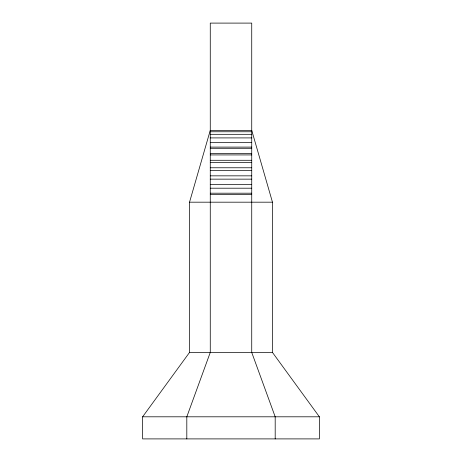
<?xml version="1.0" encoding="UTF-8"?>
<svg xmlns="http://www.w3.org/2000/svg" width="462" height="462" viewBox="0 0 462 462"><rect width="100%" height="100%" fill="white"/><g stroke="black" fill="none" stroke-linecap="round" stroke-linejoin="round"><path stroke-width="0.69" d="M189.535 202.183L210.268 130.359L251.732 130.359L272.464 202.183L272.464 352.431L319.381 416.805L319.381 438.9L142.619 438.9L142.619 416.805L189.535 352.431L189.535 202.183L272.464 202.183M210.268 131.762L251.732 131.762M210.268 134.315L251.732 134.315M210.268 137.907L251.732 137.907M210.268 142.591L251.732 142.591M210.268 147.095L251.732 147.095M210.268 148.296L251.732 148.296M210.268 153.517L251.732 153.517M210.268 154.926L251.732 154.926M210.268 160.285L251.732 160.285M210.268 162.364L251.732 162.364M210.268 167.77L251.732 167.77M210.268 170.484L251.732 170.484M210.268 175.843L251.732 175.843M210.268 179.146L251.732 179.146M210.268 184.367L251.732 184.367M210.268 188.201L251.732 188.201M210.268 193.197L251.732 193.197M210.268 194.433L251.732 194.433M189.535 352.431L272.464 352.431M142.619 416.805L319.381 416.805M275.19 438.9L275.19 416.805L251.732 352.431L251.732 23.1L210.268 23.1L210.268 352.431L186.81 416.805L186.81 438.9"/></g></svg>
